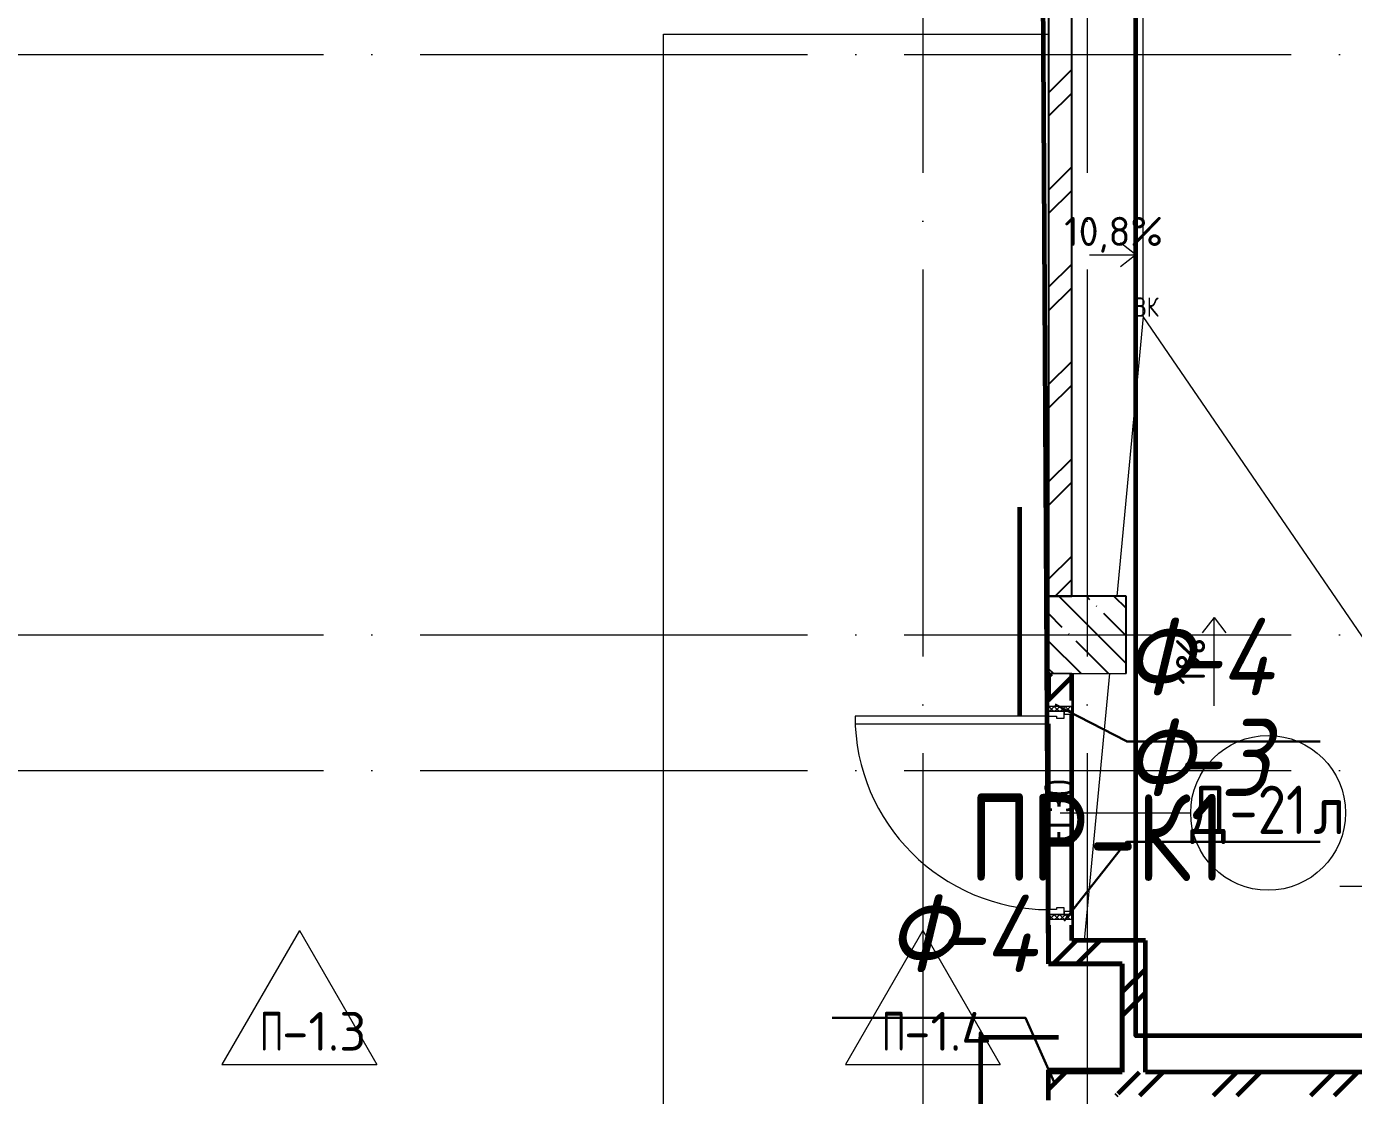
# Model space of a CAD drawing. Header units: millimetres. Extents: x -592259 to 288321, y -552984 to 293768.
# Drawn here: x 100207 to 107063, y 49295 to 54819 of the extents above; entities that cross this region are included whole.
import ezdxf

# ---------------------------------------------------------------- set-up
doc = ezdxf.new("R2010")
doc.units = ezdxf.units.MM
doc.linetypes.add('ADSK_Линия сетки', pattern=[2500, 2000, -250, 0, -250])
doc.linetypes.add('ADSK_Скрыто', pattern=[600, 300, -300])
for name, color, linetype, lineweight in [('0) кирпич', 30, 'Continuous', 60), ('2)Фарх готовы', 3, 'Continuous', 30), ('2)Фархверки', 40, 'Continuous', 30), ('3) Перемычки готовы', 3, 'Continuous', 30), ('4.1) Штук. 3 вып', 6, 'Continuous', 60), ('4.1) Штук. 3.1 вып', 6, 'Continuous', 60), ('4.1.1) Штук.  швы3 вып.', 6, 'Continuous', 60), ('A-DOOR-____-IDEN', 250, 'Continuous', 9), ('A-DOOR-____-MCUT', 250, 'Continuous', 5), ('A-DOOR-____-OTLN', 250, 'Continuous', 5), ('A-DOOR-FRAM-MCUT', 250, 'Continuous', 5), ('A-DOOR-FRAM-OTLN', 250, 'Continuous', 5), ('A-FLOR-____-IDEN', 250, 'Continuous', 9), ('A-FLOR-____-OTLN', 250, 'Continuous', 9), ('A-WALL-____-MCUT', 250, 'Continuous', 13), ('G-____-____-DIMS', 250, 'Continuous', 9), ('G-____-____-SYMB', 250, 'ADSK_Скрыто', 9), ('S-COLS-____-MCUT', 250, 'Continuous', 25), ('S-COLS-____-OTLN', 250, 'Continuous', 9), ('S-GRID-____-OTLN', 250, 'Continuous', 9)]:
    doc.layers.add(name, color=color, linetype=linetype, lineweight=lineweight)
doc.styles.add('Arial Narrow', font='ARIALN.TTF', dxfattribs={"width": 0.9, "height": 150})
doc.styles.add('GOST Common_1', font='', dxfattribs={"width": 0.9, "height": 250})
doc.styles.add('ISOCPEUR', font='isocpeur.ttf', dxfattribs={"width": 0.8, "height": 100})
doc.styles.add('ISOCPEUR_2', font='isocpeur.ttf', dxfattribs={"height": 160})
doc.styles.add('ISOCPEUR_3', font='isocpeur.ttf', dxfattribs={"height": 250})
doc.styles.add('ISOCPEUR_I', font='isocpeui.ttf', dxfattribs={"width": 0.9, "height": 12.5})
doc.styles.add('ISOCPEUR_I_1', font='ГОСТ тип А.ttf', dxfattribs={"height": 2500})
doc.styles.get('GOST Common_1').set_extended_font_data('GOST Common')
pattern_1 = [(45, (12287.9, -7e-12), (-251.4472, 251.4472), []), (45, (12287.9, 381), (-251.4472, 251.4472), [])]

# ---------------------------------------------------------------- blocks, each defined once
blk = doc.blocks.new('Разрез - Номер вида сзади_3_5 мм-32550532-АР1_Кладочный план 1 этажа С2и3')
at = {"layer": 'G-____-____-SYMB', "linetype": 'Continuous'}
for points in [[(9.798, 0.404), (9.798, -0.394), (-0.333, -0.394), (-0.333, 0.404)], [(2.176, -4.675), (3, 0), (3.824, -4.675)]]:
    blk.add_hatch(color=256, dxfattribs=at).paths.add_polyline_path(points)
at = {"layer": 'G-____-____-SYMB', "linetype": 'Continuous', "lineweight": 20}
blk.add_line((3, -3), (3, -9.663), dxfattribs=at)
blk = doc.blocks.new('Дверь_СКБ_1Ст_Внутренняя - Д-21л_1100x2100h_Пищеблок_Производственная часть-V8-АР1_Маркировочный план 1 этажа С2и3')
at = {"layer": 'A-DOOR-____-OTLN'}
h = blk.add_hatch(dxfattribs=at)
h.set_pattern_fill('FP_12', color=256, style=0, pattern_type=2)
h.set_pattern_definition([(135, (1751.41, 124.685), (-14.14214, -14.14214), []), (225, (1751.41, 124.685), (14.14214, -14.14214), [])])
h.paths.add_polyline_path([(537.5, -60), (562.5, -60), (562.5, 60), (537.5, 60)])
at = {"layer": 'A-DOOR-FRAM-OTLN'}
h = blk.add_hatch(dxfattribs=at)
h.set_pattern_fill('FP_13', color=256, style=0, pattern_type=2)
h.set_pattern_definition([(45, (-371.384, 124.685), (-14.1421, 14.1421), []), (135, (-371.384, 124.685), (-14.1421, -14.1421), [])])
h.paths.add_polyline_path([(-537.5, -60), (-512.5, -60), (-512.5, 60), (-537.5, 60)])
at = {"layer": 'A-DOOR-____-MCUT'}
for p, q in [((512.5, 1060), (472.5, 1060)), ((472.5, 1060), (472.5, 60)), ((512.5, 60), (512.5, 1060)), ((472.5, 60), (512.5, 60))]:
    blk.add_line(p, q, dxfattribs=at)
at = {"layer": 'A-DOOR-____-OTLN'}
blk.add_arc((512.5, 60), 1000, 90, 180, dxfattribs=at)
at = {"layer": 'A-DOOR-FRAM-MCUT'}
for p, q in [((-497.5, 68), (-567.5, 68)), ((-567.5, 68), (-567.5, 60)), ((-567.5, 60), (-497.5, 60)), ((-512.5, 60), (-537.5, 60)), ((-537.5, 60), (-537.5, -60)), ((-487.5, 60), (-512.5, 60)), ((-512.5, 60), (-512.5, -20)), ((-512.5, -60), (-512.5, 60)), ((-497.5, 60), (-512.5, 60)), ((-512.5, 60), (-512.5, 59)), ((-512.5, 59), (-497.5, 59)), ((-497.5, 60), (-497.5, 68)), ((-497.5, 59), (-497.5, 60)), ((-487.5, 20), (-487.5, 60)), ((-477.5, 20), (-487.5, 20)), ((-477.5, -20), (-477.5, 20)), ((512.5, 20), (502.5, 20)), ((502.5, 20), (502.5, -20)), ((512.5, 60), (512.5, 20)), ((537.5, 60), (512.5, 60)), ((592.5, 68), (522.5, 68)), ((522.5, 68), (522.5, 60)), ((537.5, 60), (522.5, 60)), ((522.5, 60), (522.5, 59)), ((522.5, 60), (592.5, 60)), ((522.5, 59), (537.5, 59)), ((537.5, -20), (537.5, 60)), ((562.5, 60), (537.5, 60)), ((537.5, 60), (537.5, -60)), ((537.5, 59), (537.5, 60)), ((562.5, -60), (562.5, 60)), ((592.5, 60), (592.5, 68)), ((-497.5, -60), (-567.5, -60)), ((-567.5, -60), (-567.5, -68)), ((-567.5, -68), (-497.5, -68)), ((-537.5, -60), (-512.5, -60)), ((-512.5, -20), (-477.5, -20)), ((-497.5, -20), (-512.5, -20)), ((-512.5, -20), (-512.5, -60)), ((-512.5, -60), (-497.5, -60)), ((-497.5, -60), (-497.5, -20)), ((-497.5, -68), (-497.5, -60)), ((502.5, -20), (537.5, -20)), ((537.5, -20), (522.5, -20)), ((522.5, -20), (522.5, -60)), ((522.5, -60), (537.5, -60)), ((592.5, -60), (522.5, -60)), ((522.5, -60), (522.5, -68)), ((522.5, -68), (592.5, -68)), ((537.5, -60), (537.5, -20)), ((537.5, -60), (562.5, -60)), ((592.5, -68), (592.5, -60))]:
    blk.add_line(p, q, dxfattribs=at)
blk = doc.blocks.new('AAR_СКБ_Марка_Перекрытия - Марка пола-17325028-АР1_Маркировочный план 1 этажа С2и3')
at = {"layer": 'A-FLOR-____-IDEN'}
for p, q in [((0, 6.932), (-4.002, 0)), ((0, 6.932), (4.002, 0)), ((-4.002, 0), (4.002, 0))]:
    blk.add_line(p, q, dxfattribs=at)
blk = doc.blocks.new('ADSK_Марка_Дверь - Типоразмер_ADSK_Марка-30565456-АР1_Маркировочный план 1 этажа С2и3')
at = {"layer": 'A-DOOR-____-IDEN'}
blk.add_circle((0, 0), 4, dxfattribs=at)

msp = doc.modelspace()

# ---------------------------------------------------------------- hatches: boundary and pattern name
at = {"true_color": 0x000000}
h = msp.add_hatch(dxfattribs=at)
h.set_pattern_fill('FP_1', color=18, style=0, pattern_type=2)
h.set_pattern_definition([(135, (12287.91, -0.0006), (-142.5612, -142.5612), []), (135, (12430.48, -0.0006), (-142.5612, -142.5612), [252.016, -50.403, 3.353, -47.05])])
h.paths.add_polyline_path([(105672.1165, 51474.9994), (105887.8919, 51474.9994), (105887.8919, 51874.9994), (105487.8919, 51874.9994), (105487.8919, 51474.9994), (105607.8919, 51474.9994)])
at = {"layer": '0) кирпич'}
h = msp.add_hatch(dxfattribs=at)
h.set_pattern_fill('FP_4', color=256, style=0, pattern_type=2)
h.set_pattern_definition(pattern_1)
h.paths.add_polyline_path([(105884.9543, 49975.2149), (105987.9138, 49975.2149), (105987.9138, 50095.2149), (105867.9138, 50095.2149), (105867.9138, 49975.2149)])
h.paths.add_polyline_path([(105841.9138, 49975.2149), (105841.9138, 50095.2149), (105607.8919, 50095.2149), (105607.8919, 49975.2149), (105794.2432, 49975.2149)])
h = msp.add_hatch(dxfattribs=at)
h.set_pattern_fill('FP_4', color=256, style=0, pattern_type=2)
h.set_pattern_definition(pattern_1)
h.paths.add_polyline_path([(105867.9138, 49441), (105987.9138, 49441), (105987.9138, 49949.2149), (105867.9138, 49949.2149), (105867.9138, 49842.7319)])
h = msp.add_hatch(dxfattribs=at)
h.set_pattern_fill('FP_4', color=256, style=0, pattern_type=2)
h.set_pattern_definition(pattern_1)
h.paths.add_polyline_path([(116504.4823, 49295), (116504.4823, 49415), (108087.9138, 49415), (108087.9138, 49295), (115824.1313, 49295)])
h.paths.add_polyline_path([(107941.3357, 49295), (108081.9138, 49295), (108081.9138, 49415), (105847.9138, 49415), (105847.9138, 49295), (107598.6055, 49295)])
h.paths.add_polyline_path([(105487.8919, 49295), (105841.9138, 49295), (105841.9138, 49415), (105487.8919, 49415)])

# ---------------------------------------------------------------- linework, layer by layer
at = {"color": 18, "true_color": 0x000000}
for p, q in [((105487.8919, 58275), (105487.8919, 51874.9994)), ((105607.8919, 51874.9994), (105607.8919, 58275)), ((105487.8919, 51874.9994), (105487.8919, 51474.9994)), ((105887.8919, 51874.9994), (105607.8919, 51874.9994)), ((105887.8919, 51474.9994), (105887.8919, 51874.9994))]:
    msp.add_line(p, q, dxfattribs=at)
at = {"linetype": 'Continuous'}
for p, q in [((105487.8919, 54477.1137), (105607.8919, 54597.1137)), ((105487.8919, 54355.2193), (105607.8919, 54475.2193)), ((105487.8919, 53974.2193), (105607.8919, 54094.2193)), ((105487.8919, 53852.325), (105607.8919, 53972.325)), ((105487.8919, 53471.325), (105607.8919, 53591.325)), ((105487.8919, 53349.4307), (105607.8919, 53469.4307)), ((105487.8919, 52968.4307), (105607.8919, 53088.4307)), ((105487.8919, 52968.4301), (105607.8919, 53088.4301)), ((105487.8919, 52846.5363), (105607.8919, 52966.5363)), ((105487.8919, 52846.5357), (105607.8919, 52966.5357)), ((105487.8919, 52465.5363), (105607.8919, 52585.5363)), ((105487.8919, 52465.5357), (105607.8919, 52585.5357)), ((105487.8919, 52343.642), (105607.8919, 52463.642)), ((105487.8919, 52343.6414), (105607.8919, 52463.6414)), ((105487.8919, 51962.642), (105607.8919, 52082.642)), ((105487.8919, 51962.6414), (105607.8919, 52082.6414)), ((105522.1443, 51875), (105607.8919, 51960.7476)), ((105522.1443, 51874.9994), (105607.8919, 51960.747))]:
    msp.add_line(p, q, dxfattribs=at)
at = {"color": 18, "linetype": 'Continuous', "true_color": 0x000000}
for p, q in [((105487.8919, 54477.1131), (105607.8919, 54597.1131)), ((105487.8919, 54355.2188), (105607.8919, 54475.2188)), ((105487.8919, 53974.2188), (105607.8919, 54094.2188)), ((105487.8919, 53852.3244), (105607.8919, 53972.3244)), ((105487.8919, 53471.3244), (105607.8919, 53591.3244)), ((105487.8919, 53349.4301), (105607.8919, 53469.4301))]:
    msp.add_line(p, q, dxfattribs=at)
for p, q in [((105487.8919, 51874.9994), (105607.8919, 51874.9994)), ((105607.8919, 51874.9994), (105487.8919, 51874.9994))]:
    msp.add_line(p, q)
at = {"layer": '0) кирпич', "linetype": 'Continuous'}
for p, q in [((105487.8919, 51459.7476), (105503.1443, 51475)), ((105487.8919, 51459.747), (105503.1443, 51474.9994)), ((105487.8919, 51337.8533), (105607.8919, 51457.8533)), ((105512.0423, 49975.2149), (105607.8919, 50071.0646)), ((105512.0423, 49975.2143), (105607.8919, 50071.064))]:
    msp.add_line(p, q, dxfattribs=at)
at = {"layer": '0) кирпич'}
for p, q in [((105487.8919, 51474.9994), (105487.8919, 51335.4515)), ((105487.8919, 51337.8527), (105607.8919, 51457.8527)), ((105607.8919, 51335.4515), (105607.8919, 51474.9994)), ((105607.8919, 50245.4515), (105607.8919, 51265.4515)), ((105487.8919, 50255.4515), (105487.8919, 51215.4515)), ((105487.8919, 50175.4515), (105487.8919, 49975.2143)), ((105607.8919, 50095.2143), (105607.8919, 50175.4515)), ((105987.9138, 50095.2143), (105607.8919, 50095.2143)), ((105987.9138, 49414.9994), (105987.9138, 50095.2143)), ((105487.8919, 49975.2143), (105867.9138, 49975.2143)), ((105867.9138, 49975.2143), (105867.9138, 49414.9994)), ((105867.9138, 49414.9994), (105487.8919, 49414.9994)), ((111687.8919, 49414.9994), (105987.9138, 49414.9994))]:
    msp.add_line(p, q, dxfattribs=at)
at = {"layer": '2)Фарх готовы'}
for p, q in [((105521.1998, 51315.6658), (105890.528, 51126.1644)), ((105890.528, 51123.5206), (106890.528, 51123.5206))]:
    msp.add_line(p, q, dxfattribs=at)
for points in [[(105568.0469, 50198.1942), (105890.528, 50605.1743), (106890.528, 50605.1743)], [(105523.1843, 49347.7421), (105368.9787, 49695.847), (104368.9787, 49695.847)]]:
    msp.add_lwpolyline(points, dxfattribs=at)
at = {"layer": '4.1) Штук. 3 вып'}
msp.add_lwpolyline([(111237.8919, 58644.9668), (111256.0753, 58644.9668), (111256.0753, 49602.9249), (105937.8919, 49602.9249), (105937.8919, 58644.9668)], dxfattribs=at)
at = {"layer": '4.1) Штук. 3.1 вып'}
for p, q in [((105487.8919, 49975.2143), (105437.8919, 58775)), ((105867.9138, 49975.2143), (105487.8919, 49975.2143)), ((105867.9138, 49427.4115), (105867.9138, 49975.2143)), ((105487.8919, 49270.1069), (105487.8919, 49427.4115)), ((105487.8919, 49427.4115), (105867.9138, 49427.4115))]:
    msp.add_line(p, q, dxfattribs=at)
at = {"layer": '4.1) Штук. 3.1 вып', "color": 30, "true_color": 0xf26722}
for points in [[(105338.9979, 51255.4515), (105338.9979, 52335.302)], [(105137.2913, 49047.3372), (105137.2913, 49596.5288), (105538.3024, 49596.5288)]]:
    msp.add_lwpolyline(points, dxfattribs=at)
at = {"layer": '4.1.1) Штук.  швы3 вып.'}
for points in [[(105937.8919, 51341.5787), (105937.8919, 52038.8601)], [(105937.8919, 49721.2908), (105937.8919, 50393.3083)]]:
    msp.add_lwpolyline(points, dxfattribs=at)
at = {"layer": 'A-DOOR-____-IDEN', "color": 18, "true_color": 0x000000}
msp.add_line((105547.8919, 50755.4515), (106219.6752, 50755.4515), dxfattribs=at)
at = {"layer": 'A-FLOR-____-OTLN', "color": 18, "true_color": 0x000000}
for p, q in [((105976.7266, 53321.3982), (105976.7266, 54941.3982)), ((105976.7266, 53321.3982), (105840.1604, 51874.9994)), ((108647.8919, 49414.9994), (105976.7266, 53321.3982)), ((105802.3932, 51474.9994), (105672.1165, 50095.2143))]:
    msp.add_line(p, q, dxfattribs=at)
at = {"layer": 'A-FLOR-____-OTLN', "color": 18, "lineweight": 5, "true_color": 0x000000}
for p, q in [((103497.9138, 48044.9994), (103497.9138, 54779.9994)), ((103497.9138, 54779.9994), (105487.8919, 54779.9994))]:
    msp.add_line(p, q, dxfattribs=at)
at = {"layer": 'A-WALL-____-MCUT', "color": 18, "lineweight": 15, "true_color": 0x000000}
for p, q in [((105607.8919, 51474.9994), (105487.8919, 51474.9994)), ((105487.8919, 49414.9994), (105487.8919, 49294.9994))]:
    msp.add_line(p, q, dxfattribs=at)
at = {"layer": 'G-____-____-DIMS', "color": 18, "true_color": 0x000000}
for p, q in [((105938.9858, 53639.3503), (105858.9858, 53700.7365)), ((105699.7108, 53639.3503), (105938.9858, 53639.3503)), ((105938.9858, 53639.3503), (105858.9858, 53577.9642)), ((106342.649, 51765.2605), (106281.2628, 51685.2605)), ((106342.649, 51765.2605), (106404.0351, 51685.2605)), ((106342.649, 51307.8375), (106342.649, 51765.2605))]:
    msp.add_line(p, q, dxfattribs=at)
at = {"layer": 'S-COLS-____-MCUT', "color": 18, "lineweight": 5, "true_color": 0x000000}
msp.add_line((105607.8919, 51474.9994), (105887.8919, 51474.9994), dxfattribs=at)
at = {"layer": 'S-COLS-____-OTLN', "color": 18, "lineweight": 5, "true_color": 0x000000}
msp.add_line((105487.8919, 51474.9994), (105607.8919, 51474.9994), dxfattribs=at)
at = {"layer": 'S-GRID-____-OTLN', "color": 18, "linetype": 'ADSK_Линия сетки', "true_color": 0x000000}
for p, q in [((104837.9138, 61063.6538), (104837.9138, -2919.5356)), ((105687.9138, 61063.6538), (105687.9138, -2919.5356)), ((77240.3519, 54675), (168626.8279, 54675)), ((77240.3519, 51675), (168626.8279, 51675)), ((77240.3519, 50975), (168626.8279, 50975))]:
    msp.add_line(p, q, dxfattribs=at)

# ---------------------------------------------------------------- block references
at = {"layer": 'A-DOOR-____-IDEN', "color": 18, "true_color": 0x000000, "xscale": 99.99999999999993, "yscale": 99.99999999999993, "zscale": 99.99999999999993}
msp.add_blockref('ADSK_Марка_Дверь - Типоразмер_ADSK_Марка-30565456-АР1_Маркировочный план 1 этажа С2и3', (106621.9826, 50755.4515), dxfattribs=at)
at = {"layer": 'A-DOOR-____-OTLN', "color": 18, "true_color": 0x000000, "rotation": 89.9999999999999}
msp.add_blockref('Дверь_СКБ_1Ст_Внутренняя - Д-21л_1100x2100h_Пищеблок_Производственная часть-V8-АР1_Маркировочный план 1 этажа С2и3', (105547.8919, 50742.9515), dxfattribs=at)
at = {"layer": 'A-FLOR-____-IDEN', "color": 18, "true_color": 0x000000, "xscale": 99.99999999999993, "yscale": 99.99999999999993, "zscale": 99.99999999999993}
for p in [(101616.712, 49455.0115), (104837.9138, 49455.0115)]:
    msp.add_blockref('AAR_СКБ_Марка_Перекрытия - Марка пола-17325028-АР1_Маркировочный план 1 этажа С2и3', p, dxfattribs=at)
at = {"layer": 'G-____-____-SYMB', "linetype": 'Continuous', "xscale": 99.99999999999993, "yscale": 99.99999999999993, "zscale": 99.99999999999993, "rotation": 269.9999999999996}
msp.add_blockref('Разрез - Номер вида сзади_3_5 мм-32550532-АР1_Кладочный план 1 этажа С2и3', (107959.0569, 50675.1592), dxfattribs=at)

# ---------------------------------------------------------------- texts
at = {"layer": '2)Фарх готовы', "char_height": 400, "attachment_point": 1, "style": 'ISOCPEUR_I'}
for s, insert, width in [('\\fISOCPEUR|b0|i1|c204|p34|;Ф', (105869.7898, 51762.5735), 312.658125), ('-4', (106127.7586, 51762.5735), 472.995625), ('\\fISOCPEUR|b0|i1|c204|p34|;Ф', (105869.7898, 51241.5833), 312.658125), ('-3', (106127.7586, 51241.5833), 448.945), ('\\fISOCPEUR|b0|i1|c204|p34|;Ф', (104648.2405, 50332.2561), 312.658125), ('-4', (104906.2092, 50332.2561), 472.995625)]:
    msp.add_mtext(s, dxfattribs=dict(at, insert=insert, width=width))
at = {"layer": '2)Фархверки', "insert": (105927.8701, 53419.4756), "char_height": 100, "width": 160.3375, "attachment_point": 1, "style": 'ISOCPEUR'}
msp.add_mtext('ВК', dxfattribs=at)
at = {"layer": '3) Перемычки готовы', "insert": (105077.2641, 50853.7437), "char_height": 450, "width": 333.502, "attachment_point": 1, "style": 'ISOCPEUR_I_1'}
msp.add_mtext('ПР-К1', dxfattribs=at)
at = {"layer": 'A-DOOR-____-IDEN', "color": 18, "true_color": 0x000000, "insert": (105467.7434, 50567.3441), "char_height": 150, "width": 447.341625, "attachment_point": 1, "rotation": 90, "style": 'Arial Narrow'}
msp.add_mtext('EI 30', dxfattribs=at)
at = {"layer": 'A-DOOR-____-IDEN', "color": 18, "true_color": 0x000000, "char_height": 250, "attachment_point": 1, "style": 'GOST Common_1'}
for s, insert, width in [('\\fGOST Common|b0|i0|c204|p34|;\\W.9;Д', (106219.6752, 50895.9021), 245.316375), ('-21', (106422.0815, 50895.9021), 526.708687), ('\\fGOST Common|b0|i0|c204|p34|;\\W.9;л', (106856.6596, 50895.9021), 194.810062)]:
    msp.add_mtext(s, dxfattribs=dict(at, insert=insert, width=width))
at = {"layer": 'A-FLOR-____-IDEN', "color": 18, "true_color": 0x000000, "char_height": 200, "attachment_point": 1, "style": 'ISOCPEUR_2'}
for s, insert, width in [('\\fISOCPEUR|b0|i0|c204|p34|;\\W.7;П', (101411.4771, 49726.3973), 140.295312), ('-1.3', (101527.2323, 49726.3973), 381.60325), ('\\fISOCPEUR|b0|i0|c204|p34|;\\W.7;П', (104625.6789, 49726.3973), 140.295312), ('-1.4', (104741.4341, 49726.3973), 398.438687)]:
    msp.add_mtext(s, dxfattribs=dict(at, insert=insert, width=width))
at = {"layer": 'G-____-____-DIMS', "color": 18, "true_color": 0x000000, "insert": (105568.3611, 53835.3187), "char_height": 150, "width": 602.369179, "attachment_point": 1, "line_spacing_factor": 1.149209, "style": 'ISOCPEUR_3'}
msp.add_mtext('10,8%', dxfattribs=at)
at = {"layer": 'G-____-____-DIMS', "color": 18, "true_color": 0x000000, "insert": (106146.6806, 51416.2843), "char_height": 150, "width": 288.635232, "attachment_point": 1, "rotation": 90, "line_spacing_factor": 1.149209, "style": 'ISOCPEUR_3'}
msp.add_mtext('1%', dxfattribs=at)

doc.saveas('drawing.dxf')
